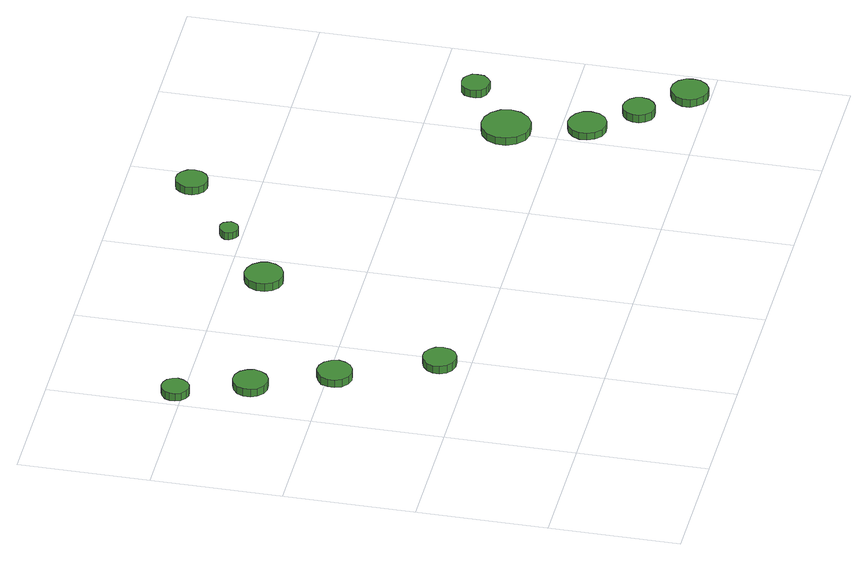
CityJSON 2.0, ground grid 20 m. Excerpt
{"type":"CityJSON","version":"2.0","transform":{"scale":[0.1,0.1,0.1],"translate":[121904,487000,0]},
"CityObjects":{
"tree1":{"type":"SolitaryVegetationObject","attributes":{"function":"something"},"geometry":[{"type":"MultiSurface","lod":"1","boundaries":[[[0,1,2,3,4,5,6,7,8,9,10,11,12,13,14]],[[15,16,17,18,19,20,21,22,23,24,25,26,27,28,29]],[[0,29,28,1]],[[1,28,27,2]],[[2,27,26,3]],[[3,26,25,4]],[[4,25,24,5]],[[5,24,23,6]],[[6,23,22,7]],[[7,22,21,8]],[[8,21,20,9]],[[9,20,19,10]],[[10,19,18,11]],[[11,18,17,12]],[[12,17,16,13]],[[13,16,15,14]],[[14,15,29,0]]]}]},
"tree2":{"type":"SolitaryVegetationObject","attributes":{"function":"something"},"geometry":[{"type":"MultiSurface","lod":"1","boundaries":[[[30,31,32,33,34,35,36,37,38,39,40,41,42,43,44]],[[45,46,47,48,49,50,51,52,53,54,55,56,57,58,59]],[[30,59,58,31]],[[31,58,57,32]],[[32,57,56,33]],[[33,56,55,34]],[[34,55,54,35]],[[35,54,53,36]],[[36,53,52,37]],[[37,52,51,38]],[[38,51,50,39]],[[39,50,49,40]],[[40,49,48,41]],[[41,48,47,42]],[[42,47,46,43]],[[43,46,45,44]],[[44,45,59,30]]]}]},
"tree3":{"type":"SolitaryVegetationObject","attributes":{"function":"something"},"geometry":[{"type":"MultiSurface","lod":"1","boundaries":[[[60,61,62,63,64,65,66,67,68,69,70,71,72,73,74]],[[75,76,77,78,79,80,81,82,83,84,85,86,87,88,89]],[[60,89,88,61]],[[61,88,87,62]],[[62,87,86,63]],[[63,86,85,64]],[[64,85,84,65]],[[65,84,83,66]],[[66,83,82,67]],[[67,82,81,68]],[[68,81,80,69]],[[69,80,79,70]],[[70,79,78,71]],[[71,78,77,72]],[[72,77,76,73]],[[73,76,75,74]],[[74,75,89,60]]]}]},
"tree4":{"type":"SolitaryVegetationObject","attributes":{"function":"something"},"geometry":[{"type":"MultiSurface","lod":"1","boundaries":[[[90,91,92,93,94,95,96,97,98,99,100,101,102,103,104]],[[105,106,107,108,109,110,111,112,113,114,115,116,117,118,119]],[[90,119,118,91]],[[91,118,117,92]],[[92,117,116,93]],[[93,116,115,94]],[[94,115,114,95]],[[95,114,113,96]],[[96,113,112,97]],[[97,112,111,98]],[[98,111,110,99]],[[99,110,109,100]],[[100,109,108,101]],[[101,108,107,102]],[[102,107,106,103]],[[103,106,105,104]],[[104,105,119,90]]]}]},
"tree5":{"type":"SolitaryVegetationObject","attributes":{"function":"something"},"geometry":[{"type":"MultiSurface","lod":"1","boundaries":[[[120,121,122,123,124,125,126,127,128,129,130,131,132,133,134]],[[135,136,137,138,139,140,141,142,143,144,145,146,147,148,149]],[[120,149,148,121]],[[121,148,147,122]],[[122,147,146,123]],[[123,146,145,124]],[[124,145,144,125]],[[125,144,143,126]],[[126,143,142,127]],[[127,142,141,128]],[[128,141,140,129]],[[129,140,139,130]],[[130,139,138,131]],[[131,138,137,132]],[[132,137,136,133]],[[133,136,135,134]],[[134,135,149,120]]]}]},
"tree6":{"type":"SolitaryVegetationObject","attributes":{"function":"something"},"geometry":[{"type":"MultiSurface","lod":"1","boundaries":[[[150,151,152,153,154,155,156,157,158,159,160,161,162,163,164]],[[165,166,167,168,169,170,171,172,173,174,175,176,177,178,179]],[[150,179,178,151]],[[151,178,177,152]],[[152,177,176,153]],[[153,176,175,154]],[[154,175,174,155]],[[155,174,173,156]],[[156,173,172,157]],[[157,172,171,158]],[[158,171,170,159]],[[159,170,169,160]],[[160,169,168,161]],[[161,168,167,162]],[[162,167,166,163]],[[163,166,165,164]],[[164,165,179,150]]]}]},
"tree7":{"type":"SolitaryVegetationObject","attributes":{"function":"something"},"geometry":[{"type":"MultiSurface","lod":"1","boundaries":[[[180,181,182,183,184,185,186,187,188,189,190,191,192,193,194]],[[195,196,197,198,199,200,201,202,203,204,205,206,207,208,209]],[[180,209,208,181]],[[181,208,207,182]],[[182,207,206,183]],[[183,206,205,184]],[[184,205,204,185]],[[185,204,203,186]],[[186,203,202,187]],[[187,202,201,188]],[[188,201,200,189]],[[189,200,199,190]],[[190,199,198,191]],[[191,198,197,192]],[[192,197,196,193]],[[193,196,195,194]],[[194,195,209,180]]]}]},
"tree8":{"type":"SolitaryVegetationObject","attributes":{"function":"something"},"geometry":[{"type":"MultiSurface","lod":"1","boundaries":[[[210,211,212,213,214,215,216,217,218,219,220,221,222,223,224]],[[225,226,227,228,229,230,231,232,233,234,235,236,237,238,239]],[[210,239,238,211]],[[211,238,237,212]],[[212,237,236,213]],[[213,236,235,214]],[[214,235,234,215]],[[215,234,233,216]],[[216,233,232,217]],[[217,232,231,218]],[[218,231,230,219]],[[219,230,229,220]],[[220,229,228,221]],[[221,228,227,222]],[[222,227,226,223]],[[223,226,225,224]],[[224,225,239,210]]]}]},
"tree9":{"type":"SolitaryVegetationObject","attributes":{"function":"something"},"geometry":[{"type":"MultiSurface","lod":"1","boundaries":[[[240,241,242,243,244,245,246,247,248,249,250,251,252,253,254]],[[255,256,257,258,259,260,261,262,263,264,265,266,267,268,269]],[[240,269,268,241]],[[241,268,267,242]],[[242,267,266,243]],[[243,266,265,244]],[[244,265,264,245]],[[245,264,263,246]],[[246,263,262,247]],[[247,262,261,248]],[[248,261,260,249]],[[249,260,259,250]],[[250,259,258,251]],[[251,258,257,252]],[[252,257,256,253]],[[253,256,255,254]],[[254,255,269,240]]]}]},
"tree10":{"type":"SolitaryVegetationObject","attributes":{"function":"something"},"geometry":[{"type":"MultiSurface","lod":"1","boundaries":[[[270,271,272,273,274,275,276,277,278,279,280,281,282,283,284]],[[285,286,287,288,289,290,291,292,293,294,295,296,297,298,299]],[[270,299,298,271]],[[271,298,297,272]],[[272,297,296,273]],[[273,296,295,274]],[[274,295,294,275]],[[275,294,293,276]],[[276,293,292,277]],[[277,292,291,278]],[[278,291,290,279]],[[279,290,289,280]],[[280,289,288,281]],[[281,288,287,282]],[[282,287,286,283]],[[283,286,285,284]],[[284,285,299,270]]]}]},
"tree11":{"type":"SolitaryVegetationObject","attributes":{"function":"something"},"geometry":[{"type":"MultiSurface","lod":"1","boundaries":[[[300,301,302,303,304,305,306,307,308,309,310,311,312,313,314]],[[315,316,317,318,319,320,321,322,323,324,325,326,327,328,329]],[[300,329,328,301]],[[301,328,327,302]],[[302,327,326,303]],[[303,326,325,304]],[[304,325,324,305]],[[305,324,323,306]],[[306,323,322,307]],[[307,322,321,308]],[[308,321,320,309]],[[309,320,319,310]],[[310,319,318,311]],[[311,318,317,312]],[[312,317,316,313]],[[313,316,315,314]],[[314,315,329,300]]]}]},
"tree12":{"type":"SolitaryVegetationObject","attributes":{"function":"something"},"geometry":[{"type":"MultiSurface","lod":"1","boundaries":[[[330,331,332,333,334,335,336,337,338,339,340,341,342,343,344]],[[345,346,347,348,349,350,351,352,353,354,355,356,357,358,359]],[[330,359,358,331]],[[331,358,357,332]],[[332,357,356,333]],[[333,356,355,334]],[[334,355,354,335]],[[335,354,353,336]],[[336,353,352,337]],[[337,352,351,338]],[[338,351,350,339]],[[339,350,349,340]],[[340,349,348,341]],[[341,348,347,342]],[[342,347,346,343]],[[343,346,345,344]],[[344,345,359,330]]]}]}
},
"vertices":[
[44,610,20],[42,619,20],[37,626,20],[30,630,20],[21,631,20],[13,628,20],[6,622,20],[3,614,20],[3,606,20],[6,598,20],[13,592,20],[21,589,20],[30,590,20],[37,595,20],[42,602,20],[42,602,7],[37,595,7],[30,590,7],[21,589,7],[13,592,7],[6,598,7],[3,606,7],[3,614,7],[6,622,7],[13,628,7],[21,631,7],[30,630,7],[37,626,7],[42,619,7],[44,610,7],
[96,506,16],[93,517,16],[87,526,16],[77,532,16],[66,533,16],[56,529,16],[47,522,16],[43,512,16],[43,501,16],[47,491,16],[56,483,16],[66,480,16],[77,481,16],[87,487,16],[93,496,16],[93,496,3],[87,487,3],[77,481,3],[66,480,3],[56,483,3],[47,491,3],[43,501,3],[43,512,3],[47,522,3],[56,529,3],[66,533,3],[77,532,3],[87,526,3],[93,517,3],[96,506,3],
[147,390,15],[144,401,15],[138,410,15],[128,416,15],[117,417,15],[107,413,15],[98,406,15],[94,396,15],[94,385,15],[98,375,15],[107,367,15],[117,364,15],[128,365,15],[138,371,15],[144,379,15],[144,379,2],[138,371,2],[128,365,2],[117,364,2],[107,367,2],[98,375,2],[94,385,2],[94,396,2],[98,406,2],[107,413,2],[117,417,2],[128,416,2],[138,410,2],[144,401,2],[147,390,2],
[212,246,15],[210,257,15],[204,265,15],[194,271,15],[184,272,15],[174,268,15],[166,261,15],[161,252,15],[161,241,15],[166,231,15],[174,224,15],[184,221,15],[194,222,15],[204,227,15],[210,236,15],[210,236,2],[204,227,2],[194,222,2],[184,221,2],[174,224,2],[166,231,2],[161,241,2],[161,252,2],[166,261,2],[174,268,2],[184,272,2],[194,271,2],[204,265,2],[210,257,2],[212,246,2],
[374,545,17],[371,556,17],[364,566,17],[353,572,17],[341,574,17],[330,570,17],[321,562,17],[316,551,17],[316,538,17],[321,527,17],[330,519,17],[341,515,17],[353,517,17],[364,523,17],[371,533,17],[371,533,4],[364,523,4],[353,517,4],[341,515,4],[330,519,4],[321,527,4],[316,538,4],[316,551,4],[321,562,4],[330,570,4],[341,574,4],[353,572,4],[364,566,4],[371,556,4],[374,545,4],
[469,621,15],[467,627,15],[464,632,15],[458,635,15],[452,635,15],[447,633,15],[442,629,15],[439,624,15],[439,618,15],[442,612,15],[447,608,15],[452,606,15],[458,607,15],[464,610,15],[467,615,15],[467,615,3],[464,610,3],[458,607,3],[452,606,3],[447,608,3],[442,612,3],[439,618,3],[439,624,3],[442,629,3],[447,633,3],[452,635,3],[458,635,3],[464,632,3],[467,627,3],[469,621,3],
[591,701,15],[589,711,15],[583,719,15],[575,724,15],[565,725,15],[555,722,15],[548,715,15],[544,706,15],[544,696,15],[548,687,15],[555,680,15],[565,677,15],[575,678,15],[583,683,15],[589,691,15],[589,691,2],[583,683,2],[575,678,2],[565,677,2],[555,680,2],[548,687,2],[544,696,2],[544,706,2],[548,715,2],[555,722,2],[565,725,2],[575,724,2],[583,719,2],[589,711,2],[591,701,2],
[863,162,14],[861,174,14],[854,183,14],[843,189,14],[831,191,14],[820,187,14],[811,179,14],[806,168,14],[806,156,14],[811,145,14],[820,137,14],[831,133,14],[843,134,14],[854,140,14],[861,150,14],[861,150,2],[854,140,2],[843,134,2],[831,133,2],[820,137,2],[811,145,2],[806,156,2],[806,168,2],[811,179,2],[820,187,2],[831,191,2],[843,189,2],[854,183,2],[861,174,2],[863,162,2],
[842,278,15],[839,293,15],[829,306,15],[816,313,15],[800,315,15],[786,310,15],[774,300,15],[768,286,15],[768,270,15],[774,256,15],[786,245,15],[800,241,15],[816,242,15],[829,250,15],[839,263,15],[839,263,2],[829,250,2],[816,242,2],[800,241,2],[786,245,2],[774,256,2],[768,270,2],[768,286,2],[774,300,2],[786,310,2],[800,315,2],[816,313,2],[829,306,2],[839,293,2],[842,278,2],
[915,96,14],[913,106,14],[907,114,14],[898,119,14],[888,120,14],[879,117,14],[872,110,14],[868,101,14],[868,91,14],[872,82,14],[879,75,14],[888,72,14],[898,73,14],[907,78,14],[913,86,14],[913,86,1],[907,78,1],[898,73,1],[888,72,1],[879,75,1],[872,82,1],[868,91,1],[868,101,1],[872,110,1],[879,117,1],[888,120,1],[898,119,1],[907,114,1],[913,106,1],[915,96,1],
[977,32,15],[975,43,15],[968,53,15],[958,59,15],[946,60,15],[935,56,15],[927,48,15],[922,38,15],[922,26,15],[927,16,15],[935,8,15],[946,4,15],[958,5,15],[968,11,15],[975,21,15],[975,21,2],[968,11,2],[958,5,2],[946,4,2],[935,8,2],[927,16,2],[922,26,2],[922,38,2],[927,48,2],[935,56,2],[946,60,2],[958,59,2],[968,53,2],[975,43,2],[977,32,2],
[924,345,14],[923,354,14],[917,361,14],[910,365,14],[901,366,14],[892,364,14],[885,358,14],[882,349,14],[882,340,14],[885,332,14],[892,326,14],[901,324,14],[910,324,14],[917,329,14],[923,336,14],[923,336,1],[917,329,1],[910,324,1],[901,324,1],[892,326,1],[885,332,1],[882,340,1],[882,349,1],[885,358,1],[892,364,1],[901,366,1],[910,365,1],[917,361,1],[923,354,1],[924,345,1]
]}
